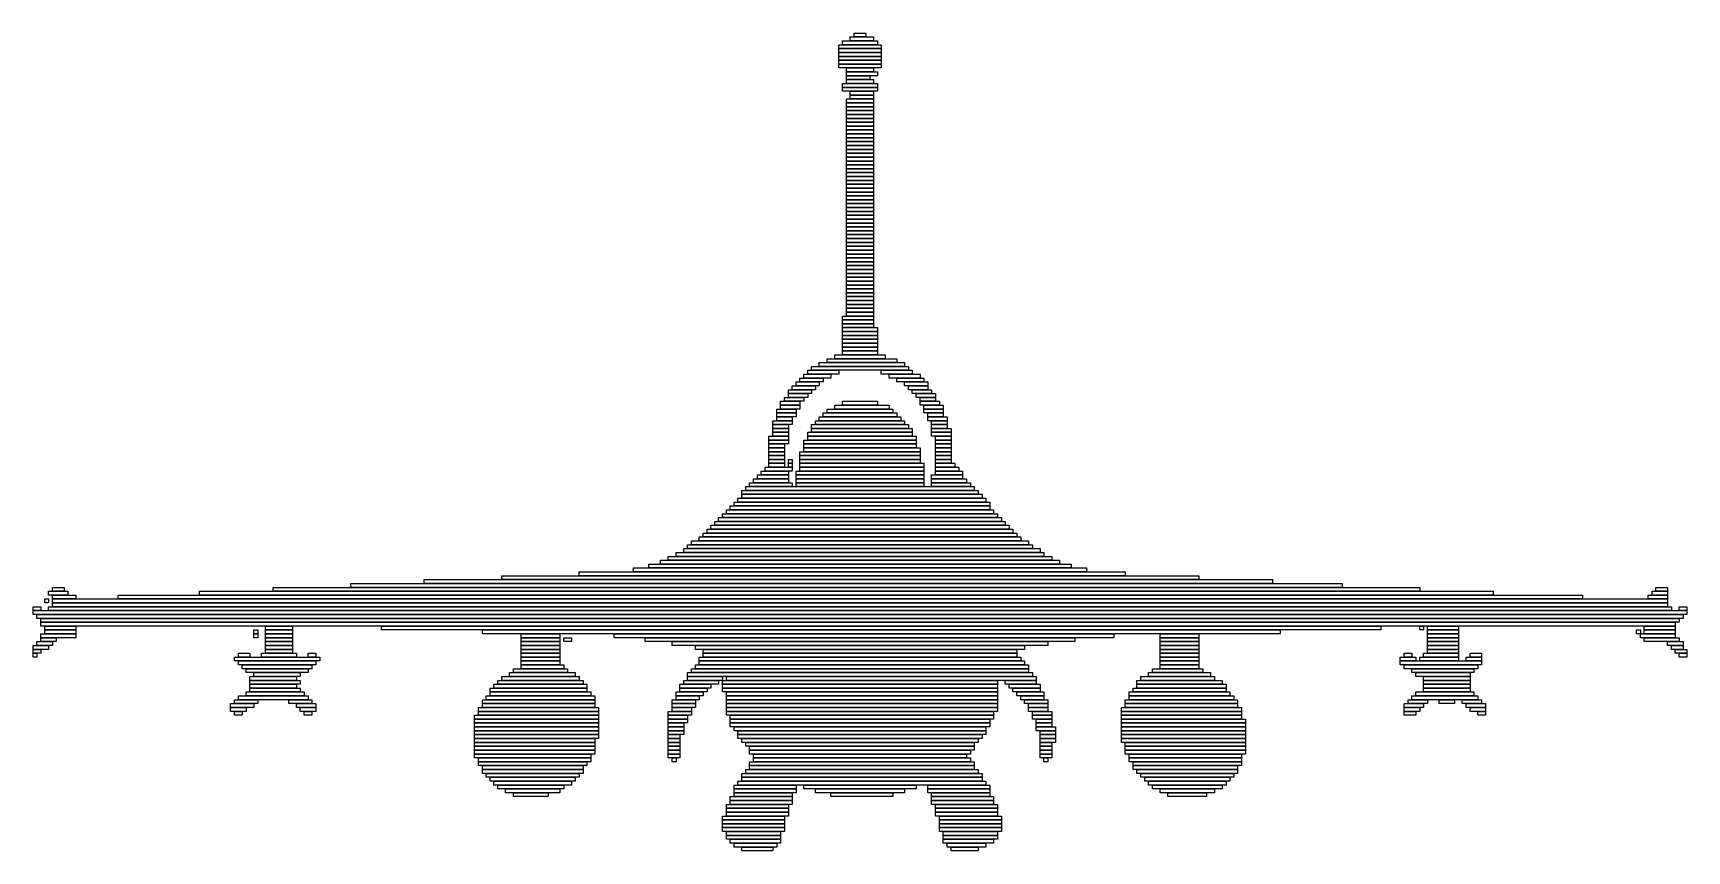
# Model space of a CAD drawing. Extents: x 104 to 982, y 123 to 952.
# Drawn here: x 534 to 961, y 192 to 403 of the extents above; entities that cross this region are included whole.
import ezdxf

# ---------------------------------------------------------------- set-up
doc = ezdxf.new("R2010")
doc.units = 0

msp = doc.modelspace()

# ---------------------------------------------------------------- linework, layer by layer
for p, q in [((745, 402), (751, 402)), ((745, 401), (745, 402)), ((746, 403), (749, 403)), ((746, 402), (746, 403)), ((749, 402), (746, 402)), ((749, 403), (749, 402)), ((751, 402), (751, 401)), ((742, 400), (753, 400)), ((742, 399), (742, 400)), ((753, 399), (742, 399)), ((742, 399), (753, 399)), ((742, 398), (742, 399)), ((753, 398), (742, 398)), ((742, 398), (753, 398)), ((742, 397), (742, 398)), ((743, 401), (752, 401)), ((743, 400), (743, 401)), ((752, 400), (743, 400)), ((751, 401), (745, 401)), ((752, 401), (752, 400)), ((753, 400), (753, 399)), ((753, 399), (753, 398)), ((753, 398), (753, 397)), ((753, 397), (742, 397)), ((742, 397), (753, 397)), ((742, 396), (742, 397)), ((753, 396), (742, 396)), ((742, 396), (753, 396)), ((742, 395), (742, 396)), ((753, 395), (742, 395)), ((742, 395), (753, 395)), ((742, 394), (742, 395)), ((753, 394), (742, 394)), ((744, 394), (751, 394)), ((744, 393), (744, 394)), ((751, 393), (744, 393)), ((744, 393), (752, 393)), ((744, 392), (744, 393)), ((751, 394), (751, 393)), ((752, 393), (752, 392)), ((753, 397), (753, 396)), ((753, 396), (753, 395)), ((753, 395), (753, 394)), ((743, 390), (752, 390)), ((743, 389), (743, 390)), ((752, 389), (743, 389)), ((743, 389), (752, 389)), ((743, 388), (743, 389)), ((752, 392), (744, 392)), ((744, 392), (750, 392)), ((744, 391), (744, 392)), ((750, 391), (744, 391)), ((744, 391), (751, 391)), ((744, 390), (744, 391)), ((751, 390), (744, 390)), ((750, 392), (750, 391)), ((751, 391), (751, 390)), ((752, 390), (752, 389)), ((752, 389), (752, 388)), ((752, 388), (743, 388)), ((744, 386), (751, 386)), ((744, 385), (744, 386)), ((751, 385), (744, 385)), ((744, 385), (751, 385)), ((744, 384), (744, 385)), ((745, 388), (751, 388)), ((745, 387), (745, 388)), ((751, 387), (745, 387)), ((745, 387), (751, 387)), ((745, 386), (745, 387)), ((751, 386), (745, 386)), ((751, 388), (751, 387)), ((751, 387), (751, 386)), ((751, 386), (751, 385)), ((751, 385), (751, 384)), ((751, 384), (744, 384)), ((744, 384), (751, 384)), ((744, 383), (744, 384)), ((751, 383), (744, 383)), ((744, 383), (751, 383)), ((744, 382), (744, 383)), ((751, 382), (744, 382)), ((744, 382), (751, 382)), ((744, 381), (744, 382)), ((751, 381), (744, 381)), ((744, 381), (751, 381)), ((744, 380), (744, 381)), ((751, 384), (751, 383)), ((751, 383), (751, 382)), ((751, 382), (751, 381)), ((751, 381), (751, 380)), ((751, 380), (744, 380)), ((744, 380), (751, 380)), ((744, 379), (744, 380)), ((751, 379), (744, 379)), ((744, 379), (751, 379)), ((744, 378), (744, 379)), ((751, 378), (744, 378)), ((744, 378), (751, 378)), ((744, 377), (744, 378)), ((751, 377), (744, 377)), ((744, 377), (751, 377)), ((744, 376), (744, 377)), ((751, 376), (744, 376)), ((744, 376), (751, 376)), ((744, 375), (744, 376)), ((751, 380), (751, 379)), ((751, 379), (751, 378)), ((751, 378), (751, 377)), ((751, 377), (751, 376)), ((751, 376), (751, 375)), ((751, 375), (744, 375)), ((744, 375), (751, 375)), ((744, 374), (744, 375)), ((751, 374), (744, 374)), ((744, 374), (751, 374)), ((744, 373), (744, 374)), ((751, 373), (744, 373)), ((744, 373), (751, 373)), ((744, 372), (744, 373)), ((751, 372), (744, 372)), ((744, 372), (751, 372)), ((744, 371), (744, 372)), ((751, 375), (751, 374)), ((751, 374), (751, 373)), ((751, 373), (751, 372)), ((751, 372), (751, 371)), ((751, 371), (744, 371)), ((744, 371), (751, 371)), ((744, 370), (744, 371)), ((751, 370), (744, 370)), ((744, 370), (751, 370)), ((744, 369), (744, 370)), ((751, 369), (744, 369)), ((744, 369), (751, 369)), ((744, 368), (744, 369)), ((751, 368), (744, 368)), ((744, 368), (751, 368)), ((744, 367), (744, 368)), ((751, 371), (751, 370)), ((751, 370), (751, 369)), ((751, 369), (751, 368)), ((751, 368), (751, 367)), ((751, 367), (744, 367)), ((744, 367), (751, 367)), ((744, 366), (744, 367)), ((751, 366), (744, 366)), ((744, 366), (751, 366)), ((744, 365), (744, 366)), ((751, 365), (744, 365)), ((744, 365), (751, 365)), ((744, 364), (744, 365)), ((751, 364), (744, 364)), ((744, 364), (751, 364)), ((744, 363), (744, 364)), ((751, 363), (744, 363)), ((744, 363), (751, 363)), ((744, 362), (744, 363)), ((751, 367), (751, 366)), ((751, 366), (751, 365)), ((751, 365), (751, 364)), ((751, 364), (751, 363)), ((751, 363), (751, 362)), ((751, 362), (744, 362)), ((744, 362), (751, 362)), ((744, 361), (744, 362)), ((751, 361), (744, 361)), ((744, 361), (751, 361)), ((744, 360), (744, 361)), ((751, 360), (744, 360)), ((744, 360), (751, 360)), ((744, 359), (744, 360)), ((751, 359), (744, 359)), ((744, 359), (751, 359)), ((744, 358), (744, 359)), ((751, 362), (751, 361)), ((751, 361), (751, 360)), ((751, 360), (751, 359)), ((751, 359), (751, 358)), ((751, 358), (744, 358)), ((744, 358), (751, 358)), ((744, 357), (744, 358)), ((751, 357), (744, 357)), ((744, 357), (751, 357)), ((744, 356), (744, 357)), ((751, 356), (744, 356)), ((744, 356), (751, 356)), ((744, 355), (744, 356)), ((751, 355), (744, 355)), ((744, 355), (751, 355)), ((744, 354), (744, 355)), ((751, 358), (751, 357)), ((751, 357), (751, 356)), ((751, 356), (751, 355)), ((751, 355), (751, 354)), ((751, 354), (744, 354)), ((744, 354), (751, 354)), ((744, 353), (744, 354)), ((751, 353), (744, 353)), ((744, 353), (751, 353)), ((744, 352), (744, 353)), ((751, 352), (744, 352)), ((744, 352), (751, 352)), ((744, 351), (744, 352)), ((751, 351), (744, 351)), ((744, 351), (751, 351)), ((744, 350), (744, 351)), ((751, 354), (751, 353)), ((751, 353), (751, 352)), ((751, 352), (751, 351)), ((751, 351), (751, 350)), ((751, 350), (744, 350)), ((744, 350), (751, 350)), ((744, 349), (744, 350)), ((751, 349), (744, 349)), ((744, 349), (751, 349)), ((744, 348), (744, 349)), ((751, 348), (744, 348)), ((744, 348), (751, 348)), ((744, 347), (744, 348)), ((751, 347), (744, 347)), ((744, 347), (751, 347)), ((744, 346), (744, 347)), ((751, 346), (744, 346)), ((744, 346), (751, 346)), ((744, 345), (744, 346)), ((751, 350), (751, 349)), ((751, 349), (751, 348)), ((751, 348), (751, 347)), ((751, 347), (751, 346)), ((751, 346), (751, 345)), ((751, 345), (744, 345)), ((744, 345), (751, 345)), ((744, 344), (744, 345)), ((751, 344), (744, 344)), ((744, 344), (751, 344)), ((744, 343), (744, 344)), ((751, 343), (744, 343)), ((744, 343), (751, 343)), ((744, 342), (744, 343)), ((751, 342), (744, 342)), ((744, 342), (751, 342)), ((744, 341), (744, 342)), ((751, 345), (751, 344)), ((751, 344), (751, 343)), ((751, 343), (751, 342)), ((751, 342), (751, 341)), ((751, 341), (744, 341)), ((744, 341), (751, 341)), ((744, 340), (744, 341)), ((751, 340), (744, 340)), ((744, 340), (751, 340)), ((744, 339), (744, 340)), ((751, 339), (744, 339)), ((744, 339), (751, 339)), ((744, 338), (744, 339)), ((751, 338), (744, 338)), ((744, 338), (751, 338)), ((744, 337), (744, 338)), ((751, 341), (751, 340)), ((751, 340), (751, 339)), ((751, 339), (751, 338)), ((751, 338), (751, 337)), ((751, 337), (744, 337)), ((744, 337), (751, 337)), ((744, 336), (744, 337)), ((751, 336), (744, 336)), ((744, 336), (751, 336)), ((744, 335), (744, 336)), ((751, 335), (744, 335)), ((744, 335), (751, 335)), ((744, 334), (744, 335)), ((751, 334), (744, 334)), ((744, 334), (751, 334)), ((744, 333), (744, 334)), ((751, 337), (751, 336)), ((751, 336), (751, 335)), ((751, 335), (751, 334)), ((751, 334), (751, 333)), ((743, 330), (751, 330)), ((743, 329), (743, 330)), ((751, 329), (743, 329)), ((743, 329), (751, 329)), ((743, 328), (743, 329)), ((751, 333), (744, 333)), ((744, 333), (751, 333)), ((744, 332), (744, 333)), ((751, 332), (744, 332)), ((744, 332), (751, 332)), ((744, 331), (744, 332)), ((751, 331), (744, 331)), ((744, 331), (751, 331)), ((744, 330), (744, 331)), ((751, 330), (744, 330)), ((751, 333), (751, 332)), ((751, 332), (751, 331)), ((751, 331), (751, 330)), ((751, 330), (751, 329)), ((751, 329), (751, 328)), ((751, 328), (743, 328)), ((743, 328), (751, 328)), ((743, 327), (743, 328)), ((751, 327), (743, 327)), ((743, 327), (752, 327)), ((743, 326), (743, 327)), ((752, 326), (743, 326)), ((743, 326), (752, 326)), ((743, 325), (743, 326)), ((752, 325), (743, 325)), ((743, 325), (752, 325)), ((743, 324), (743, 325)), ((751, 328), (751, 327)), ((752, 327), (752, 326)), ((752, 326), (752, 325)), ((752, 325), (752, 324)), ((752, 324), (743, 324)), ((743, 324), (752, 324)), ((743, 323), (743, 324)), ((752, 323), (743, 323)), ((743, 323), (752, 323)), ((743, 322), (743, 323)), ((752, 322), (743, 322)), ((743, 322), (752, 322)), ((743, 321), (743, 322)), ((752, 321), (743, 321)), ((743, 321), (752, 321)), ((743, 320), (743, 321)), ((752, 324), (752, 323)), ((752, 323), (752, 322)), ((752, 322), (752, 321)), ((752, 321), (752, 320)), ((734, 316), (742, 316)), ((734, 315), (734, 316)), ((735, 317), (760, 317)), ((735, 316), (735, 317)), ((760, 316), (735, 316)), ((737, 318), (759, 318)), ((737, 317), (737, 318)), ((759, 317), (737, 317)), ((739, 319), (757, 319)), ((739, 318), (739, 319)), ((757, 318), (739, 318)), ((741, 320), (754, 320)), ((741, 319), (741, 320)), ((754, 319), (741, 319)), ((742, 316), (742, 315)), ((752, 320), (743, 320)), ((753, 316), (761, 316)), ((753, 315), (753, 316)), ((754, 320), (754, 319)), ((757, 319), (757, 318)), ((759, 318), (759, 317)), ((760, 317), (760, 316)), ((761, 316), (761, 315)), ((730, 312), (736, 312)), ((730, 311), (730, 312)), ((731, 313), (737, 313)), ((731, 312), (731, 313)), ((737, 312), (731, 312)), ((732, 314), (738, 314)), ((732, 313), (732, 314)), ((738, 313), (732, 313)), ((733, 315), (740, 315)), ((733, 314), (733, 315)), ((740, 314), (733, 314)), ((742, 315), (734, 315)), ((736, 312), (736, 311)), ((737, 313), (737, 312)), ((738, 314), (738, 313)), ((740, 315), (740, 314)), ((761, 315), (753, 315)), ((755, 315), (763, 315)), ((755, 314), (755, 315)), ((763, 314), (755, 314)), ((757, 314), (764, 314)), ((757, 313), (757, 314)), ((764, 313), (757, 313)), ((759, 313), (765, 313)), ((759, 312), (759, 313)), ((765, 312), (759, 312)), ((760, 312), (765, 312)), ((760, 311), (760, 312)), ((763, 315), (763, 314)), ((764, 314), (764, 313)), ((765, 313), (765, 312)), ((765, 312), (765, 311)), ((727, 308), (732, 308)), ((727, 307), (727, 308)), ((728, 309), (733, 309)), ((728, 308), (728, 309)), ((733, 308), (728, 308)), ((729, 311), (735, 311)), ((729, 310), (729, 311)), ((735, 310), (729, 310)), ((729, 310), (734, 310)), ((729, 309), (729, 310)), ((734, 309), (729, 309)), ((736, 311), (730, 311)), ((732, 308), (732, 307)), ((733, 309), (733, 308)), ((734, 310), (734, 309)), ((735, 311), (735, 310)), ((743, 308), (752, 308)), ((743, 307), (743, 308)), ((752, 308), (752, 307)), ((765, 311), (760, 311)), ((761, 311), (766, 311)), ((761, 310), (761, 311)), ((766, 310), (761, 310)), ((762, 310), (767, 310)), ((762, 309), (762, 310)), ((767, 309), (762, 309)), ((763, 309), (767, 309)), ((763, 308), (763, 309)), ((767, 308), (763, 308)), ((763, 308), (768, 308)), ((763, 307), (763, 308)), ((766, 311), (766, 310)), ((767, 310), (767, 309)), ((767, 309), (767, 308)), ((768, 308), (768, 307)), ((726, 306), (731, 306)), ((726, 305), (726, 306)), ((731, 305), (726, 305)), ((726, 305), (731, 305)), ((726, 304), (726, 305)), ((731, 304), (726, 304)), ((726, 304), (730, 304)), ((726, 303), (726, 304)), ((732, 307), (727, 307)), ((727, 307), (732, 307)), ((727, 306), (727, 307)), ((732, 306), (727, 306)), ((730, 304), (730, 303)), ((731, 306), (731, 305)), ((731, 305), (731, 304)), ((732, 307), (732, 306)), ((737, 304), (758, 304)), ((737, 303), (737, 304)), ((738, 305), (757, 305)), ((738, 304), (738, 305)), ((757, 304), (738, 304)), ((739, 306), (756, 306)), ((739, 305), (739, 306)), ((756, 305), (739, 305)), ((741, 307), (755, 307)), ((741, 306), (741, 307)), ((755, 306), (741, 306)), ((752, 307), (743, 307)), ((755, 307), (755, 306)), ((756, 306), (756, 305)), ((757, 305), (757, 304)), ((758, 304), (758, 303)), ((768, 307), (763, 307)), ((764, 307), (769, 307)), ((764, 306), (764, 307)), ((769, 306), (764, 306)), ((764, 306), (769, 306)), ((764, 305), (764, 306)), ((769, 305), (764, 305)), ((765, 305), (769, 305)), ((765, 304), (765, 305)), ((769, 304), (765, 304)), ((765, 304), (770, 304)), ((765, 303), (765, 304)), ((769, 307), (769, 306)), ((769, 306), (769, 305)), ((769, 305), (769, 304)), ((770, 304), (770, 303)), ((724, 299), (729, 299)), ((724, 298), (724, 299)), ((725, 303), (730, 303)), ((725, 302), (725, 303)), ((730, 302), (725, 302)), ((725, 302), (729, 302)), ((725, 301), (725, 302)), ((729, 301), (725, 301)), ((725, 301), (729, 301)), ((725, 300), (725, 301)), ((729, 300), (725, 300)), ((725, 300), (729, 300)), ((725, 299), (725, 300)), ((729, 299), (725, 299)), ((730, 303), (726, 303)), ((729, 302), (729, 301)), ((729, 301), (729, 300)), ((729, 300), (729, 299)), ((729, 299), (729, 298)), ((730, 303), (730, 302)), ((734, 300), (761, 300)), ((734, 299), (734, 300)), ((761, 299), (734, 299)), ((734, 299), (762, 299)), ((734, 298), (734, 299)), ((735, 302), (760, 302)), ((735, 301), (735, 302)), ((760, 301), (735, 301)), ((735, 301), (761, 301)), ((735, 300), (735, 301)), ((761, 300), (735, 300)), ((736, 303), (759, 303)), ((736, 302), (736, 303)), ((759, 302), (736, 302)), ((758, 303), (737, 303)), ((759, 303), (759, 302)), ((760, 302), (760, 301)), ((761, 301), (761, 300)), ((761, 300), (761, 299)), ((762, 299), (762, 298)), ((770, 303), (765, 303)), ((766, 303), (770, 303)), ((766, 302), (766, 303)), ((770, 302), (766, 302)), ((766, 302), (770, 302)), ((766, 301), (766, 302)), ((770, 301), (766, 301)), ((766, 301), (771, 301)), ((766, 300), (766, 301)), ((771, 300), (766, 300)), ((766, 300), (771, 300)), ((766, 299), (766, 300)), ((771, 299), (766, 299)), ((767, 299), (771, 299)), ((767, 298), (767, 299)), ((770, 303), (770, 302)), ((770, 302), (770, 301)), ((771, 301), (771, 300)), ((771, 300), (771, 299)), ((771, 299), (771, 298)), ((729, 298), (724, 298)), ((724, 298), (729, 298)), ((724, 297), (724, 298)), ((729, 297), (724, 297)), ((724, 297), (728, 297)), ((724, 296), (724, 297)), ((728, 296), (724, 296)), ((724, 296), (728, 296)), ((724, 295), (724, 296)), ((728, 295), (724, 295)), ((724, 295), (728, 295)), ((724, 294), (724, 295)), ((728, 297), (728, 296)), ((728, 296), (728, 295)), ((728, 295), (728, 294)), ((729, 298), (729, 297)), ((732, 295), (763, 295)), ((732, 294), (732, 295)), ((733, 298), (762, 298)), ((733, 297), (733, 298)), ((762, 297), (733, 297)), ((733, 297), (762, 297)), ((733, 296), (733, 297)), ((762, 296), (733, 296)), ((733, 296), (763, 296)), ((733, 295), (733, 296)), ((763, 295), (733, 295)), ((762, 298), (734, 298)), ((762, 298), (762, 297)), ((762, 297), (762, 296)), ((763, 296), (763, 295)), ((763, 295), (763, 294)), ((771, 298), (767, 298)), ((767, 298), (771, 298)), ((767, 297), (767, 298)), ((771, 297), (767, 297)), ((767, 297), (771, 297)), ((767, 296), (767, 297)), ((771, 296), (767, 296)), ((767, 296), (771, 296)), ((767, 295), (767, 296)), ((771, 295), (767, 295)), ((767, 295), (771, 295)), ((767, 294), (767, 295)), ((771, 298), (771, 297)), ((771, 297), (771, 296)), ((771, 296), (771, 295)), ((771, 295), (771, 294)), ((723, 291), (730, 291)), ((723, 290), (723, 291)), ((728, 294), (724, 294)), ((724, 294), (728, 294)), ((724, 293), (724, 294)), ((728, 293), (724, 293)), ((724, 293), (728, 293)), ((724, 292), (724, 293)), ((728, 292), (724, 292)), ((724, 292), (728, 292)), ((724, 291), (724, 292)), ((728, 291), (724, 291)), ((728, 294), (728, 293)), ((728, 293), (728, 292)), ((728, 292), (728, 291)), ((729, 293), (730, 293)), ((729, 292), (729, 293)), ((730, 292), (729, 292)), ((729, 292), (730, 292)), ((729, 291), (729, 292)), ((730, 291), (729, 291)), ((730, 293), (730, 292)), ((730, 292), (730, 291)), ((730, 291), (730, 290)), ((763, 294), (732, 294)), ((732, 294), (763, 294)), ((732, 293), (732, 294)), ((763, 293), (732, 293)), ((732, 293), (763, 293)), ((732, 292), (732, 293)), ((763, 292), (732, 292)), ((732, 292), (764, 292)), ((732, 291), (732, 292)), ((764, 291), (732, 291)), ((732, 291), (764, 291)), ((732, 290), (732, 291)), ((763, 294), (763, 293)), ((763, 293), (763, 292)), ((764, 292), (764, 291)), ((764, 291), (764, 290)), ((771, 294), (767, 294)), ((767, 294), (771, 294)), ((767, 293), (767, 294)), ((771, 293), (767, 293)), ((767, 293), (771, 293)), ((767, 292), (767, 293)), ((771, 292), (767, 292)), ((767, 292), (772, 292)), ((767, 291), (767, 292)), ((772, 291), (767, 291)), ((767, 291), (773, 291)), ((767, 290), (767, 291)), ((771, 294), (771, 293)), ((771, 293), (771, 292)), ((772, 292), (772, 291)), ((773, 291), (773, 290)), ((719, 287), (730, 287)), ((719, 286), (719, 287)), ((720, 288), (729, 288)), ((720, 287), (720, 288)), ((729, 287), (720, 287)), ((721, 289), (729, 289)), ((721, 288), (721, 289)), ((729, 288), (721, 288)), ((722, 290), (729, 290)), ((722, 289), (722, 290)), ((729, 289), (722, 289)), ((730, 290), (723, 290)), ((729, 290), (729, 289)), ((729, 289), (729, 288)), ((729, 288), (729, 287)), ((730, 287), (730, 286)), ((731, 290), (764, 290)), ((731, 289), (731, 290)), ((764, 289), (731, 289)), ((731, 289), (764, 289)), ((731, 288), (731, 289)), ((764, 288), (731, 288)), ((731, 288), (764, 288)), ((731, 287), (731, 288)), ((764, 287), (731, 287)), ((731, 287), (764, 287)), ((731, 286), (731, 287)), ((764, 290), (732, 290)), ((764, 290), (764, 289)), ((764, 289), (764, 288)), ((764, 288), (764, 287)), ((764, 287), (764, 286)), ((766, 289), (774, 289)), ((766, 288), (766, 289)), ((774, 288), (766, 288)), ((766, 288), (775, 288)), ((766, 287), (766, 288)), ((775, 287), (766, 287)), ((766, 287), (776, 287)), ((766, 286), (766, 287)), ((773, 290), (767, 290)), ((767, 290), (774, 290)), ((767, 289), (767, 290)), ((774, 289), (767, 289)), ((774, 290), (774, 289)), ((774, 289), (774, 288)), ((775, 288), (775, 287)), ((776, 287), (776, 286)), ((715, 282), (781, 282)), ((715, 281), (715, 282)), ((716, 283), (780, 283)), ((716, 282), (716, 283)), ((780, 282), (716, 282)), ((717, 285), (778, 285)), ((717, 284), (717, 285)), ((778, 284), (717, 284)), ((717, 284), (779, 284)), ((717, 283), (717, 284)), ((779, 283), (717, 283)), ((718, 286), (777, 286)), ((718, 285), (718, 286)), ((777, 285), (718, 285)), ((730, 286), (719, 286)), ((764, 286), (731, 286)), ((776, 286), (766, 286)), ((777, 286), (777, 285)), ((778, 285), (778, 284)), ((779, 284), (779, 283)), ((780, 283), (780, 282)), ((781, 282), (781, 281)), ((711, 278), (784, 278)), ((711, 277), (711, 278)), ((712, 279), (783, 279)), ((712, 278), (712, 279)), ((783, 278), (712, 278)), ((713, 280), (782, 280)), ((713, 279), (713, 280)), ((782, 279), (713, 279)), ((714, 281), (781, 281)), ((714, 280), (714, 281)), ((781, 280), (714, 280)), ((781, 281), (715, 281)), ((781, 281), (781, 280)), ((782, 280), (782, 279)), ((783, 279), (783, 278)), ((784, 278), (784, 277)), ((707, 274), (788, 274)), ((707, 273), (707, 274)), ((708, 275), (787, 275)), ((708, 274), (708, 275)), ((787, 274), (708, 274)), ((709, 276), (786, 276)), ((709, 275), (709, 276)), ((786, 275), (709, 275)), ((710, 277), (785, 277)), ((710, 276), (710, 277)), ((785, 276), (710, 276)), ((784, 277), (711, 277)), ((785, 277), (785, 276)), ((786, 276), (786, 275)), ((787, 275), (787, 274)), ((788, 274), (788, 273)), ((702, 270), (794, 270)), ((702, 269), (702, 270)), ((703, 271), (792, 271)), ((703, 270), (703, 271)), ((792, 270), (703, 270)), ((704, 272), (791, 272)), ((704, 271), (704, 272)), ((791, 271), (704, 271)), ((706, 273), (789, 273)), ((706, 272), (706, 273)), ((789, 272), (706, 272)), ((788, 273), (707, 273)), ((789, 273), (789, 272)), ((791, 272), (791, 271)), ((792, 271), (792, 270)), ((794, 270), (794, 269)), ((689, 265), (806, 265)), ((689, 264), (689, 265)), ((693, 266), (802, 266)), ((693, 265), (693, 266)), ((802, 265), (693, 265)), ((696, 267), (799, 267)), ((696, 266), (696, 267)), ((799, 266), (696, 266)), ((698, 268), (797, 268)), ((698, 267), (698, 268)), ((797, 267), (698, 267)), ((700, 269), (795, 269)), ((700, 268), (700, 269)), ((795, 268), (700, 268)), ((794, 269), (702, 269)), ((795, 269), (795, 268)), ((797, 268), (797, 267)), ((799, 267), (799, 266)), ((802, 266), (802, 265)), ((806, 265), (806, 264)), ((616, 261), (872, 261)), ((616, 260), (616, 261)), ((635, 262), (854, 262)), ((635, 261), (635, 262)), ((854, 261), (635, 261)), ((655, 263), (835, 263)), ((655, 262), (655, 263)), ((835, 262), (655, 262)), ((675, 264), (816, 264)), ((675, 263), (675, 264)), ((816, 263), (675, 263)), ((806, 264), (689, 264)), ((816, 264), (816, 263)), ((835, 263), (835, 262)), ((854, 262), (854, 261)), ((872, 261), (872, 260)), ((537, 257), (538, 257)), ((537, 256), (537, 257)), ((538, 259), (543, 259)), ((538, 258), (538, 259)), ((543, 258), (538, 258)), ((538, 257), (538, 256)), ((539, 260), (542, 260)), ((539, 259), (539, 260)), ((542, 259), (539, 259)), ((539, 258), (545, 258)), ((539, 257), (539, 258)), ((545, 257), (539, 257)), ((539, 257), (956, 257)), ((539, 256), (539, 257)), ((542, 260), (542, 259)), ((543, 259), (543, 258)), ((545, 258), (545, 257)), ((556, 258), (934, 258)), ((556, 257), (556, 258)), ((934, 257), (556, 257)), ((577, 259), (911, 259)), ((577, 258), (577, 259)), ((911, 258), (577, 258)), ((596, 260), (892, 260)), ((596, 259), (596, 260)), ((892, 259), (596, 259)), ((872, 260), (616, 260)), ((892, 260), (892, 259)), ((911, 259), (911, 258)), ((934, 258), (934, 257)), ((951, 258), (956, 258)), ((951, 257), (951, 258)), ((956, 257), (951, 257)), ((952, 259), (956, 259)), ((952, 258), (952, 259)), ((956, 258), (952, 258)), ((953, 260), (956, 260)), ((953, 259), (953, 260)), ((956, 259), (953, 259)), ((956, 260), (956, 259)), ((956, 259), (956, 258)), ((956, 258), (956, 257)), ((956, 257), (956, 256)), ((534, 255), (536, 255)), ((534, 254), (534, 255)), ((536, 254), (534, 254)), ((534, 254), (961, 254)), ((534, 253), (534, 254)), ((961, 253), (534, 253)), ((535, 253), (960, 253)), ((535, 252), (535, 253)), ((960, 252), (535, 252)), ((536, 255), (536, 254)), ((536, 252), (959, 252)), ((536, 251), (536, 252)), ((538, 256), (537, 256)), ((538, 255), (957, 255)), ((538, 254), (538, 255)), ((957, 254), (538, 254)), ((956, 256), (539, 256)), ((539, 256), (956, 256)), ((539, 255), (539, 256)), ((956, 255), (539, 255)), ((956, 256), (956, 255)), ((957, 255), (957, 254)), ((959, 255), (961, 255)), ((959, 254), (959, 255)), ((961, 254), (959, 254)), ((959, 252), (959, 251)), ((960, 253), (960, 252)), ((961, 255), (961, 254)), ((961, 254), (961, 253)), ((959, 251), (536, 251)), ((536, 251), (958, 251)), ((536, 250), (536, 251)), ((958, 250), (536, 250)), ((536, 248), (545, 248)), ((536, 247), (536, 248)), ((537, 250), (545, 250)), ((537, 249), (537, 250)), ((545, 249), (537, 249)), ((537, 249), (545, 249)), ((537, 248), (537, 249)), ((545, 248), (537, 248)), ((545, 250), (545, 249)), ((545, 249), (545, 248)), ((545, 248), (545, 247)), ((591, 249), (592, 249)), ((591, 248), (591, 249)), ((592, 248), (591, 248)), ((591, 248), (592, 248)), ((591, 247), (591, 248)), ((592, 249), (592, 248)), ((592, 248), (592, 247)), ((594, 250), (601, 250)), ((594, 249), (594, 250)), ((601, 249), (594, 249)), ((594, 249), (601, 249)), ((594, 248), (594, 249)), ((601, 248), (594, 248)), ((594, 248), (601, 248)), ((594, 247), (594, 248)), ((601, 250), (601, 249)), ((601, 249), (601, 248)), ((601, 248), (601, 247)), ((624, 250), (882, 250)), ((624, 249), (624, 250)), ((882, 249), (624, 249)), ((650, 249), (856, 249)), ((650, 248), (650, 249)), ((856, 248), (650, 248)), ((660, 248), (670, 248)), ((660, 247), (660, 248)), ((670, 248), (670, 247)), ((684, 248), (813, 248)), ((684, 247), (684, 248)), ((813, 248), (813, 247)), ((825, 248), (835, 248)), ((825, 247), (825, 248)), ((835, 248), (835, 247)), ((856, 249), (856, 248)), ((882, 250), (882, 249)), ((892, 250), (893, 250)), ((892, 249), (892, 250)), ((893, 249), (892, 249)), ((893, 250), (893, 249)), ((894, 250), (902, 250)), ((894, 249), (894, 250)), ((902, 249), (894, 249)), ((894, 249), (902, 249)), ((894, 248), (894, 249)), ((902, 248), (894, 248)), ((894, 248), (902, 248)), ((894, 247), (894, 248)), ((902, 250), (902, 249)), ((902, 249), (902, 248)), ((902, 248), (902, 247)), ((948, 249), (949, 249)), ((948, 248), (948, 249)), ((949, 248), (948, 248)), ((949, 249), (949, 248)), ((949, 248), (958, 248)), ((949, 247), (949, 248)), ((950, 250), (958, 250)), ((950, 249), (950, 250)), ((958, 249), (950, 249)), ((950, 249), (958, 249)), ((950, 248), (950, 249)), ((958, 248), (950, 248)), ((958, 251), (958, 250)), ((958, 250), (958, 249)), ((958, 249), (958, 248)), ((958, 248), (958, 247)), ((534, 245), (538, 245)), ((534, 244), (534, 245)), ((538, 244), (534, 244)), ((534, 244), (536, 244)), ((534, 243), (534, 244)), ((535, 246), (539, 246)), ((535, 245), (535, 246)), ((539, 245), (535, 245)), ((545, 247), (536, 247)), ((536, 247), (540, 247)), ((536, 246), (536, 247)), ((540, 246), (536, 246)), ((536, 244), (536, 243)), ((538, 245), (538, 244)), ((539, 246), (539, 245)), ((540, 247), (540, 246)), ((592, 247), (591, 247)), ((601, 247), (594, 247)), ((594, 247), (601, 247)), ((594, 246), (594, 247)), ((601, 246), (594, 246)), ((594, 246), (601, 246)), ((594, 245), (594, 246)), ((601, 245), (594, 245)), ((594, 245), (601, 245)), ((594, 244), (594, 245)), ((601, 244), (594, 244)), ((594, 244), (601, 244)), ((594, 243), (594, 244)), ((601, 247), (601, 246)), ((601, 246), (601, 245)), ((601, 245), (601, 244)), ((601, 244), (601, 243)), ((670, 247), (660, 247)), ((660, 247), (670, 247)), ((660, 246), (660, 247)), ((670, 246), (660, 246)), ((660, 246), (670, 246)), ((660, 245), (660, 246)), ((670, 245), (660, 245)), ((660, 245), (670, 245)), ((660, 244), (660, 245)), ((670, 244), (660, 244)), ((660, 244), (670, 244)), ((660, 243), (660, 244)), ((670, 247), (670, 246)), ((670, 246), (670, 245)), ((670, 245), (670, 244)), ((670, 244), (670, 243)), ((671, 247), (673, 247)), ((671, 246), (671, 247)), ((673, 246), (671, 246)), ((673, 247), (673, 246)), ((813, 247), (684, 247)), ((692, 247), (803, 247)), ((692, 246), (692, 247)), ((803, 246), (692, 246)), ((699, 246), (796, 246)), ((699, 245), (699, 246)), ((796, 245), (699, 245)), ((705, 245), (790, 245)), ((705, 244), (705, 245)), ((790, 244), (705, 244)), ((707, 244), (788, 244)), ((707, 243), (707, 244)), ((788, 244), (788, 243)), ((790, 245), (790, 244)), ((796, 246), (796, 245)), ((803, 247), (803, 246)), ((835, 247), (825, 247)), ((825, 247), (835, 247)), ((825, 246), (825, 247)), ((835, 246), (825, 246)), ((825, 246), (835, 246)), ((825, 245), (825, 246)), ((835, 245), (825, 245)), ((825, 245), (835, 245)), ((825, 244), (825, 245)), ((835, 244), (825, 244)), ((825, 244), (835, 244)), ((825, 243), (825, 244)), ((835, 247), (835, 246)), ((835, 246), (835, 245)), ((835, 245), (835, 244)), ((835, 244), (835, 243)), ((902, 247), (894, 247)), ((894, 247), (902, 247)), ((894, 246), (894, 247)), ((902, 246), (894, 246)), ((894, 246), (902, 246)), ((894, 245), (894, 246)), ((902, 245), (894, 245)), ((894, 245), (902, 245)), ((894, 244), (894, 245)), ((902, 244), (894, 244)), ((894, 244), (902, 244)), ((894, 243), (894, 244)), ((902, 247), (902, 246)), ((902, 246), (902, 245)), ((902, 245), (902, 244)), ((902, 244), (902, 243)), ((958, 247), (949, 247)), ((950, 247), (959, 247)), ((950, 246), (950, 247)), ((959, 246), (950, 246)), ((956, 246), (960, 246)), ((956, 245), (956, 246)), ((960, 245), (956, 245)), ((957, 245), (960, 245)), ((957, 244), (957, 245)), ((960, 244), (957, 244)), ((958, 244), (961, 244)), ((958, 243), (958, 244)), ((959, 247), (959, 246)), ((960, 246), (960, 245)), ((960, 245), (960, 244)), ((961, 244), (961, 243)), ((536, 243), (534, 243)), ((534, 243), (535, 243)), ((534, 242), (534, 243)), ((535, 242), (534, 242)), ((535, 243), (535, 242)), ((586, 242), (608, 242)), ((586, 241), (586, 242)), ((608, 241), (586, 241)), ((587, 243), (590, 243)), ((587, 242), (587, 243)), ((590, 242), (587, 242)), ((587, 241), (607, 241)), ((587, 240), (587, 241)), ((607, 240), (587, 240)), ((588, 240), (606, 240)), ((588, 239), (588, 240)), ((590, 243), (590, 242)), ((593, 243), (602, 243)), ((593, 242), (593, 243)), ((602, 242), (593, 242)), ((601, 243), (594, 243)), ((602, 243), (602, 242)), ((605, 243), (607, 243)), ((605, 242), (605, 243)), ((607, 242), (605, 242)), ((606, 240), (606, 239)), ((607, 243), (607, 242)), ((607, 241), (607, 240)), ((608, 242), (608, 241)), ((670, 243), (660, 243)), ((660, 243), (670, 243)), ((660, 242), (660, 243)), ((670, 242), (660, 242)), ((660, 242), (670, 242)), ((660, 241), (660, 242)), ((670, 241), (660, 241)), ((660, 241), (670, 241)), ((660, 240), (660, 241)), ((670, 240), (660, 240)), ((660, 240), (671, 240)), ((660, 239), (660, 240)), ((670, 243), (670, 242)), ((670, 242), (670, 241)), ((670, 241), (670, 240)), ((671, 240), (671, 239)), ((705, 240), (791, 240)), ((705, 239), (705, 240)), ((706, 242), (789, 242)), ((706, 241), (706, 242)), ((789, 241), (706, 241)), ((706, 241), (790, 241)), ((706, 240), (706, 241)), ((790, 240), (706, 240)), ((788, 243), (707, 243)), ((707, 243), (788, 243)), ((707, 242), (707, 243)), ((788, 242), (707, 242)), ((788, 243), (788, 242)), ((789, 242), (789, 241)), ((790, 241), (790, 240)), ((791, 240), (791, 239)), ((835, 243), (825, 243)), ((825, 243), (835, 243)), ((825, 242), (825, 243)), ((835, 242), (825, 242)), ((825, 242), (835, 242)), ((825, 241), (825, 242)), ((835, 241), (825, 241)), ((825, 241), (835, 241)), ((825, 240), (825, 241)), ((835, 240), (825, 240)), ((825, 240), (835, 240)), ((825, 239), (825, 240)), ((835, 243), (835, 242)), ((835, 242), (835, 241)), ((835, 241), (835, 240)), ((835, 240), (835, 239)), ((887, 242), (891, 242)), ((887, 241), (887, 242)), ((891, 241), (887, 241)), ((887, 241), (908, 241)), ((887, 240), (887, 241)), ((908, 240), (887, 240)), ((888, 243), (890, 243)), ((888, 242), (888, 243)), ((890, 242), (888, 242)), ((888, 240), (907, 240)), ((888, 239), (888, 240)), ((890, 243), (890, 242)), ((891, 242), (891, 241)), ((892, 242), (902, 242)), ((892, 241), (892, 242)), ((902, 241), (892, 241)), ((893, 243), (902, 243)), ((893, 242), (893, 243)), ((902, 242), (893, 242)), ((902, 243), (894, 243)), ((902, 243), (902, 242)), ((902, 242), (902, 241)), ((904, 242), (908, 242)), ((904, 241), (904, 242)), ((908, 241), (904, 241)), ((905, 243), (908, 243)), ((905, 242), (905, 243)), ((908, 242), (905, 242)), ((907, 240), (907, 239)), ((908, 243), (908, 242)), ((908, 242), (908, 241)), ((908, 241), (908, 240)), ((961, 243), (958, 243)), ((959, 243), (961, 243)), ((959, 242), (959, 243)), ((961, 242), (959, 242)), ((961, 243), (961, 242)), ((606, 239), (588, 239)), ((589, 239), (605, 239)), ((589, 238), (589, 239)), ((605, 238), (589, 238)), ((590, 237), (602, 237)), ((590, 236), (590, 237)), ((602, 236), (590, 236)), ((590, 236), (603, 236)), ((590, 235), (590, 236)), ((603, 235), (590, 235)), ((590, 235), (602, 235)), ((590, 234), (590, 235)), ((591, 238), (603, 238)), ((591, 237), (591, 238)), ((603, 237), (591, 237)), ((602, 237), (602, 236)), ((602, 235), (602, 234)), ((603, 238), (603, 237)), ((603, 236), (603, 235)), ((605, 239), (605, 238)), ((653, 235), (677, 235)), ((653, 234), (653, 235)), ((654, 236), (676, 236)), ((654, 235), (654, 236)), ((676, 235), (654, 235)), ((655, 237), (675, 237)), ((655, 236), (655, 237)), ((675, 236), (655, 236)), ((657, 238), (674, 238)), ((657, 237), (657, 238)), ((674, 237), (657, 237)), ((658, 239), (672, 239)), ((658, 238), (658, 239)), ((672, 238), (658, 238)), ((671, 239), (660, 239)), ((672, 239), (672, 238)), ((674, 238), (674, 237)), ((675, 237), (675, 236)), ((676, 236), (676, 235)), ((677, 235), (677, 234)), ((701, 235), (709, 235)), ((701, 234), (701, 235)), ((702, 236), (711, 236)), ((702, 235), (702, 236)), ((711, 235), (702, 235)), ((703, 238), (792, 238)), ((703, 237), (703, 238)), ((792, 237), (703, 237)), ((703, 237), (712, 237)), ((703, 236), (703, 237)), ((712, 236), (703, 236)), ((704, 239), (791, 239)), ((704, 238), (704, 239)), ((791, 238), (704, 238)), ((791, 239), (705, 239)), ((709, 235), (709, 234)), ((711, 236), (711, 235)), ((712, 237), (712, 236)), ((712, 236), (783, 236)), ((712, 235), (712, 236)), ((783, 235), (712, 235)), ((712, 235), (783, 235)), ((712, 234), (712, 235)), ((713, 237), (793, 237)), ((713, 236), (713, 237)), ((793, 236), (713, 236)), ((783, 236), (783, 235)), ((783, 235), (783, 234)), ((785, 236), (793, 236)), ((785, 235), (785, 236)), ((793, 235), (785, 235)), ((786, 235), (794, 235)), ((786, 234), (786, 235)), ((791, 239), (791, 238)), ((792, 238), (792, 237)), ((793, 237), (793, 236)), ((793, 236), (793, 235)), ((794, 235), (794, 234)), ((819, 236), (841, 236)), ((819, 235), (819, 236)), ((841, 235), (819, 235)), ((819, 235), (842, 235)), ((819, 234), (819, 235)), ((820, 237), (839, 237)), ((820, 236), (820, 237)), ((839, 236), (820, 236)), ((822, 238), (838, 238)), ((822, 237), (822, 238)), ((838, 237), (822, 237)), ((823, 239), (836, 239)), ((823, 238), (823, 239)), ((836, 238), (823, 238)), ((835, 239), (825, 239)), ((836, 239), (836, 238)), ((838, 238), (838, 237)), ((839, 237), (839, 236)), ((841, 236), (841, 235)), ((842, 235), (842, 234)), ((907, 239), (888, 239)), ((890, 239), (906, 239)), ((890, 238), (890, 239)), ((906, 238), (890, 238)), ((891, 238), (905, 238)), ((891, 237), (891, 238)), ((905, 237), (891, 237)), ((893, 237), (905, 237)), ((893, 236), (893, 237)), ((905, 236), (893, 236)), ((893, 236), (905, 236)), ((893, 235), (893, 236)), ((905, 235), (893, 235)), ((893, 235), (905, 235)), ((893, 234), (893, 235)), ((905, 238), (905, 237)), ((905, 237), (905, 236)), ((905, 236), (905, 235)), ((905, 235), (905, 234)), ((906, 239), (906, 238)), ((586, 231), (592, 231)), ((586, 230), (586, 231)), ((587, 232), (605, 232)), ((587, 231), (587, 232)), ((605, 231), (587, 231)), ((589, 233), (604, 233)), ((589, 232), (589, 233)), ((604, 232), (589, 232)), ((602, 234), (590, 234)), ((590, 234), (603, 234)), ((590, 233), (590, 234)), ((603, 233), (590, 233)), ((592, 231), (592, 230)), ((600, 231), (606, 231)), ((600, 230), (600, 231)), ((603, 234), (603, 233)), ((604, 233), (604, 232)), ((605, 232), (605, 231)), ((606, 231), (606, 230)), ((650, 231), (679, 231)), ((650, 230), (650, 231)), ((651, 232), (679, 232)), ((651, 231), (651, 232)), ((679, 231), (651, 231)), ((652, 234), (677, 234)), ((652, 233), (652, 234)), ((677, 233), (652, 233)), ((652, 233), (678, 233)), ((652, 232), (652, 233)), ((678, 232), (652, 232)), ((677, 234), (653, 234)), ((677, 234), (677, 233)), ((678, 233), (678, 232)), ((679, 232), (679, 231)), ((679, 231), (679, 230)), ((699, 231), (705, 231)), ((699, 230), (699, 231)), ((700, 233), (707, 233)), ((700, 232), (700, 233)), ((707, 232), (700, 232)), ((700, 232), (706, 232)), ((700, 231), (700, 232)), ((706, 231), (700, 231)), ((709, 234), (701, 234)), ((701, 234), (708, 234)), ((701, 233), (701, 234)), ((708, 233), (701, 233)), ((705, 231), (705, 230)), ((706, 232), (706, 231)), ((707, 233), (707, 232)), ((708, 234), (708, 233)), ((783, 234), (712, 234)), ((712, 234), (783, 234)), ((712, 233), (712, 234)), ((783, 233), (712, 233)), ((713, 233), (783, 233)), ((713, 232), (713, 233)), ((783, 232), (713, 232)), ((713, 232), (783, 232)), ((713, 231), (713, 232)), ((783, 231), (713, 231)), ((713, 231), (783, 231)), ((713, 230), (713, 231)), ((783, 234), (783, 233)), ((783, 233), (783, 232)), ((783, 232), (783, 231)), ((783, 231), (783, 230)), ((794, 234), (786, 234)), ((787, 234), (794, 234)), ((787, 233), (787, 234)), ((794, 233), (787, 233)), ((788, 233), (795, 233)), ((788, 232), (788, 233)), ((795, 232), (788, 232)), ((789, 232), (795, 232)), ((789, 231), (789, 232)), ((795, 231), (789, 231)), ((790, 231), (796, 231)), ((790, 230), (790, 231)), ((794, 234), (794, 233)), ((795, 233), (795, 232)), ((795, 232), (795, 231)), ((796, 231), (796, 230)), ((816, 231), (845, 231)), ((816, 230), (816, 231)), ((817, 233), (843, 233)), ((817, 232), (817, 233)), ((843, 232), (817, 232)), ((817, 232), (844, 232)), ((817, 231), (817, 232)), ((844, 231), (817, 231)), ((818, 234), (842, 234)), ((818, 233), (818, 234)), ((842, 233), (818, 233)), ((842, 234), (819, 234)), ((842, 234), (842, 233)), ((843, 233), (843, 232)), ((844, 232), (844, 231)), ((845, 231), (845, 230)), ((889, 231), (894, 231)), ((889, 230), (889, 231)), ((890, 232), (907, 232)), ((890, 231), (890, 232)), ((907, 231), (890, 231)), ((891, 233), (906, 233)), ((891, 232), (891, 233)), ((906, 232), (891, 232)), ((905, 234), (893, 234)), ((893, 234), (905, 234)), ((893, 233), (893, 234)), ((905, 233), (893, 233)), ((894, 231), (894, 230)), ((897, 231), (901, 231)), ((897, 230), (897, 231)), ((901, 231), (901, 230)), ((903, 231), (908, 231)), ((903, 230), (903, 231)), ((905, 234), (905, 233)), ((906, 233), (906, 232)), ((907, 232), (907, 231)), ((908, 231), (908, 230)), ((585, 230), (591, 230)), ((585, 229), (585, 230)), ((591, 229), (585, 229)), ((585, 229), (589, 229)), ((585, 228), (585, 229)), ((589, 228), (585, 228)), ((592, 230), (586, 230)), ((586, 228), (588, 228)), ((586, 227), (586, 228)), ((588, 227), (586, 227)), ((588, 228), (588, 227)), ((589, 229), (589, 228)), ((591, 230), (591, 229)), ((606, 230), (600, 230)), ((602, 230), (607, 230)), ((602, 229), (602, 230)), ((607, 229), (602, 229)), ((603, 229), (607, 229)), ((603, 228), (603, 229)), ((607, 228), (603, 228)), ((604, 228), (606, 228)), ((604, 227), (604, 228)), ((606, 227), (604, 227)), ((606, 228), (606, 227)), ((607, 230), (607, 229)), ((607, 229), (607, 228)), ((648, 227), (680, 227)), ((648, 226), (648, 227)), ((649, 229), (680, 229)), ((649, 228), (649, 229)), ((680, 228), (649, 228)), ((649, 228), (680, 228)), ((649, 227), (649, 228)), ((680, 227), (649, 227)), ((679, 230), (650, 230)), ((650, 230), (679, 230)), ((650, 229), (650, 230)), ((679, 229), (650, 229)), ((679, 230), (679, 229)), ((680, 229), (680, 228)), ((680, 228), (680, 227)), ((680, 227), (680, 226)), ((698, 228), (704, 228)), ((698, 227), (698, 228)), ((704, 227), (698, 227)), ((698, 227), (703, 227)), ((698, 226), (698, 227)), ((705, 230), (699, 230)), ((699, 230), (705, 230)), ((699, 229), (699, 230)), ((705, 229), (699, 229)), ((699, 229), (704, 229)), ((699, 228), (699, 229)), ((704, 228), (699, 228)), ((703, 227), (703, 226)), ((704, 229), (704, 228)), ((704, 228), (704, 227)), ((705, 230), (705, 229)), ((783, 230), (713, 230)), ((713, 230), (783, 230)), ((713, 229), (713, 230)), ((783, 229), (713, 229)), ((713, 229), (783, 229)), ((713, 228), (713, 229)), ((783, 228), (713, 228)), ((713, 228), (782, 228)), ((713, 227), (713, 228)), ((782, 227), (713, 227)), ((714, 227), (782, 227)), ((714, 226), (714, 227)), ((782, 228), (782, 227)), ((782, 227), (782, 226)), ((783, 230), (783, 229)), ((783, 229), (783, 228)), ((796, 230), (790, 230)), ((791, 230), (796, 230)), ((791, 229), (791, 230)), ((796, 229), (791, 229)), ((791, 229), (796, 229)), ((791, 228), (791, 229)), ((796, 228), (791, 228)), ((792, 228), (797, 228)), ((792, 227), (792, 228)), ((797, 227), (792, 227)), ((792, 227), (797, 227)), ((792, 226), (792, 227)), ((796, 230), (796, 229)), ((796, 229), (796, 228)), ((797, 228), (797, 227)), ((797, 227), (797, 226)), ((815, 229), (846, 229)), ((815, 228), (815, 229)), ((846, 228), (815, 228)), ((815, 228), (846, 228)), ((815, 227), (815, 228)), ((846, 227), (815, 227)), ((815, 227), (846, 227)), ((815, 226), (815, 227)), ((845, 230), (816, 230)), ((816, 230), (845, 230)), ((816, 229), (816, 230)), ((845, 229), (816, 229)), ((845, 230), (845, 229)), ((846, 229), (846, 228)), ((846, 228), (846, 227)), ((846, 227), (846, 226)), ((888, 230), (893, 230)), ((888, 229), (888, 230)), ((893, 229), (888, 229)), ((888, 229), (892, 229)), ((888, 228), (888, 229)), ((892, 228), (888, 228)), ((888, 228), (891, 228)), ((888, 227), (888, 228)), ((891, 227), (888, 227)), ((894, 230), (889, 230)), ((891, 228), (891, 227)), ((892, 229), (892, 228)), ((893, 230), (893, 229)), ((901, 230), (897, 230)), ((908, 230), (903, 230)), ((904, 230), (909, 230)), ((904, 229), (904, 230)), ((909, 229), (904, 229)), ((905, 229), (909, 229)), ((905, 228), (905, 229)), ((909, 228), (905, 228)), ((907, 228), (909, 228)), ((907, 227), (907, 228)), ((909, 227), (907, 227)), ((909, 230), (909, 229)), ((909, 229), (909, 228)), ((909, 228), (909, 227)), ((680, 226), (648, 226)), ((648, 226), (680, 226)), ((648, 225), (648, 226)), ((680, 225), (648, 225)), ((648, 225), (680, 225)), ((648, 224), (648, 225)), ((680, 224), (648, 224)), ((648, 224), (680, 224)), ((648, 223), (648, 224)), ((680, 223), (648, 223)), ((648, 223), (680, 223)), ((648, 222), (648, 223)), ((680, 226), (680, 225)), ((680, 225), (680, 224)), ((680, 224), (680, 223)), ((680, 223), (680, 222)), ((703, 226), (698, 226)), ((698, 226), (703, 226)), ((698, 225), (698, 226)), ((703, 225), (698, 225)), ((698, 225), (702, 225)), ((698, 224), (698, 225)), ((702, 224), (698, 224)), ((698, 224), (702, 224)), ((698, 223), (698, 224)), ((702, 223), (698, 223)), ((698, 223), (702, 223)), ((698, 222), (698, 223)), ((702, 225), (702, 224)), ((702, 224), (702, 223)), ((702, 223), (702, 222)), ((703, 226), (703, 225)), ((782, 226), (714, 226)), ((714, 226), (781, 226)), ((714, 225), (714, 226)), ((781, 225), (714, 225)), ((714, 225), (781, 225)), ((714, 224), (714, 225)), ((781, 224), (714, 224)), ((715, 224), (780, 224)), ((715, 223), (715, 224)), ((780, 223), (715, 223)), ((716, 223), (780, 223)), ((716, 222), (716, 223)), ((780, 224), (780, 223)), ((780, 223), (780, 222)), ((781, 226), (781, 225)), ((781, 225), (781, 224)), ((797, 226), (792, 226)), ((793, 226), (797, 226)), ((793, 225), (793, 226)), ((797, 225), (793, 225)), ((793, 225), (797, 225)), ((793, 224), (793, 225)), ((797, 224), (793, 224)), ((793, 224), (798, 224)), ((793, 223), (793, 224)), ((798, 223), (793, 223)), ((794, 223), (798, 223)), ((794, 222), (794, 223)), ((797, 226), (797, 225)), ((797, 225), (797, 224)), ((798, 224), (798, 223)), ((798, 223), (798, 222)), ((846, 226), (815, 226)), ((815, 226), (847, 226)), ((815, 225), (815, 226)), ((847, 225), (815, 225)), ((815, 225), (847, 225)), ((815, 224), (815, 225)), ((847, 224), (815, 224)), ((815, 224), (847, 224)), ((815, 223), (815, 224)), ((847, 223), (815, 223)), ((815, 223), (847, 223)), ((815, 222), (815, 223)), ((847, 226), (847, 225)), ((847, 225), (847, 224)), ((847, 224), (847, 223)), ((847, 223), (847, 222)), ((680, 222), (648, 222)), ((648, 222), (680, 222)), ((648, 221), (648, 222)), ((680, 221), (648, 221)), ((648, 221), (679, 221)), ((648, 220), (648, 221)), ((679, 220), (648, 220)), ((648, 220), (679, 220)), ((648, 219), (648, 220)), ((679, 219), (648, 219)), ((648, 219), (679, 219)), ((648, 218), (648, 219)), ((679, 218), (648, 218)), ((648, 218), (679, 218)), ((648, 217), (648, 218)), ((679, 221), (679, 220)), ((679, 220), (679, 219)), ((679, 219), (679, 218)), ((679, 218), (679, 217)), ((680, 222), (680, 221)), ((702, 222), (698, 222)), ((698, 222), (701, 222)), ((698, 221), (698, 222)), ((701, 221), (698, 221)), ((698, 221), (701, 221)), ((698, 220), (698, 221)), ((701, 220), (698, 220)), ((698, 220), (701, 220)), ((698, 219), (698, 220)), ((701, 219), (698, 219)), ((698, 219), (701, 219)), ((698, 218), (698, 219)), ((701, 218), (698, 218)), ((698, 218), (701, 218)), ((698, 217), (698, 218)), ((701, 222), (701, 221)), ((701, 221), (701, 220)), ((701, 220), (701, 219)), ((701, 219), (701, 218)), ((701, 218), (701, 217)), ((780, 222), (716, 222)), ((716, 222), (779, 222)), ((716, 221), (716, 222)), ((779, 221), (716, 221)), ((717, 221), (778, 221)), ((717, 220), (717, 221)), ((778, 220), (717, 220)), ((718, 220), (777, 220)), ((718, 219), (718, 220)), ((777, 219), (718, 219)), ((719, 219), (777, 219)), ((719, 218), (719, 219)), ((777, 218), (719, 218)), ((719, 218), (776, 218)), ((719, 217), (719, 218)), ((776, 218), (776, 217)), ((777, 220), (777, 219)), ((777, 219), (777, 218)), ((778, 221), (778, 220)), ((779, 222), (779, 221)), ((798, 222), (794, 222)), ((794, 222), (798, 222)), ((794, 221), (794, 222)), ((798, 221), (794, 221)), ((794, 221), (798, 221)), ((794, 220), (794, 221)), ((798, 220), (794, 220)), ((794, 220), (797, 220)), ((794, 219), (794, 220)), ((797, 219), (794, 219)), ((794, 219), (797, 219)), ((794, 218), (794, 219)), ((797, 218), (794, 218)), ((794, 218), (797, 218)), ((794, 217), (794, 218)), ((797, 220), (797, 219)), ((797, 219), (797, 218)), ((797, 218), (797, 217)), ((798, 222), (798, 221)), ((798, 221), (798, 220)), ((847, 222), (815, 222)), ((815, 222), (847, 222)), ((815, 221), (815, 222)), ((847, 221), (815, 221)), ((815, 221), (847, 221)), ((815, 220), (815, 221)), ((847, 220), (815, 220)), ((816, 220), (847, 220)), ((816, 219), (816, 220)), ((847, 219), (816, 219)), ((816, 219), (847, 219)), ((816, 218), (816, 219)), ((847, 218), (816, 218)), ((816, 218), (847, 218)), ((816, 217), (816, 218)), ((847, 222), (847, 221)), ((847, 221), (847, 220)), ((847, 220), (847, 219)), ((847, 219), (847, 218)), ((847, 218), (847, 217)), ((679, 217), (648, 217)), ((648, 217), (678, 217)), ((648, 216), (648, 217)), ((678, 216), (648, 216)), ((649, 216), (678, 216)), ((649, 215), (649, 216)), ((678, 215), (649, 215)), ((649, 215), (677, 215)), ((649, 214), (649, 215)), ((677, 214), (649, 214)), ((650, 214), (676, 214)), ((650, 213), (650, 214)), ((676, 214), (676, 213)), ((677, 215), (677, 214)), ((678, 217), (678, 216)), ((678, 216), (678, 215)), ((701, 217), (698, 217)), ((698, 217), (701, 217)), ((698, 216), (698, 217)), ((701, 216), (698, 216)), ((699, 216), (700, 216)), ((699, 215), (699, 216)), ((700, 215), (699, 215)), ((700, 216), (700, 215)), ((701, 217), (701, 216)), ((776, 217), (719, 217)), ((719, 215), (777, 215)), ((719, 214), (719, 215)), ((777, 214), (719, 214)), ((719, 214), (777, 214)), ((719, 213), (719, 214)), ((720, 217), (775, 217)), ((720, 216), (720, 217)), ((775, 216), (720, 216)), ((720, 216), (776, 216)), ((720, 215), (720, 216)), ((776, 215), (720, 215)), ((775, 217), (775, 216)), ((776, 216), (776, 215)), ((777, 215), (777, 214)), ((777, 214), (777, 213)), ((797, 217), (794, 217)), ((794, 217), (797, 217)), ((794, 216), (794, 217)), ((797, 216), (794, 216)), ((795, 216), (796, 216)), ((795, 215), (795, 216)), ((796, 215), (795, 215)), ((796, 216), (796, 215)), ((797, 217), (797, 216)), ((847, 217), (816, 217)), ((817, 217), (846, 217)), ((817, 216), (817, 217)), ((846, 216), (817, 216)), ((817, 216), (846, 216)), ((817, 215), (817, 216)), ((846, 215), (817, 215)), ((818, 215), (846, 215)), ((818, 214), (818, 215)), ((846, 214), (818, 214)), ((818, 214), (845, 214)), ((818, 213), (818, 214)), ((845, 214), (845, 213)), ((846, 217), (846, 216)), ((846, 216), (846, 215)), ((846, 215), (846, 214)), ((676, 213), (650, 213)), ((650, 213), (676, 213)), ((650, 212), (650, 213)), ((676, 212), (650, 212)), ((651, 212), (675, 212)), ((651, 211), (651, 212)), ((675, 211), (651, 211)), ((652, 211), (674, 211)), ((652, 210), (652, 211)), ((674, 210), (652, 210)), ((653, 210), (673, 210)), ((653, 209), (653, 210)), ((673, 210), (673, 209)), ((674, 211), (674, 210)), ((675, 212), (675, 211)), ((676, 213), (676, 212)), ((716, 210), (780, 210)), ((716, 209), (716, 210)), ((717, 212), (779, 212)), ((717, 211), (717, 212)), ((779, 211), (717, 211)), ((717, 211), (779, 211)), ((717, 210), (717, 211)), ((779, 210), (717, 210)), ((718, 213), (778, 213)), ((718, 212), (718, 213)), ((778, 212), (718, 212)), ((777, 213), (719, 213)), ((778, 213), (778, 212)), ((779, 212), (779, 211)), ((779, 211), (779, 210)), ((780, 210), (780, 209)), ((845, 213), (818, 213)), ((819, 213), (845, 213)), ((819, 212), (819, 213)), ((845, 212), (819, 212)), ((820, 212), (844, 212)), ((820, 211), (820, 212)), ((844, 211), (820, 211)), ((821, 211), (843, 211)), ((821, 210), (821, 211)), ((843, 210), (821, 210)), ((822, 210), (842, 210)), ((822, 209), (822, 210)), ((842, 210), (842, 209)), ((843, 211), (843, 210)), ((844, 212), (844, 211)), ((845, 213), (845, 212)), ((673, 209), (653, 209)), ((654, 209), (671, 209)), ((654, 208), (654, 209)), ((671, 208), (654, 208)), ((656, 208), (670, 208)), ((656, 207), (656, 208)), ((670, 207), (656, 207)), ((658, 207), (667, 207)), ((658, 206), (658, 207)), ((667, 206), (658, 206)), ((667, 207), (667, 206)), ((670, 208), (670, 207)), ((671, 209), (671, 208)), ((714, 206), (730, 206)), ((714, 205), (714, 206)), ((730, 205), (714, 205)), ((714, 205), (730, 205)), ((714, 204), (714, 205)), ((715, 209), (731, 209)), ((715, 208), (715, 209)), ((731, 208), (715, 208)), ((715, 208), (731, 208)), ((715, 207), (715, 208)), ((731, 207), (715, 207)), ((715, 207), (730, 207)), ((715, 206), (715, 207)), ((730, 206), (715, 206)), ((780, 209), (716, 209)), ((730, 207), (730, 206)), ((730, 206), (730, 205)), ((730, 205), (730, 204)), ((731, 209), (731, 208)), ((731, 208), (731, 207)), ((733, 209), (762, 209)), ((733, 208), (733, 209)), ((762, 208), (733, 208)), ((736, 208), (759, 208)), ((736, 207), (736, 208)), ((759, 207), (736, 207)), ((740, 207), (756, 207)), ((740, 206), (740, 207)), ((756, 206), (740, 206)), ((756, 207), (756, 206)), ((759, 208), (759, 207)), ((762, 209), (762, 208)), ((765, 209), (781, 209)), ((765, 208), (765, 209)), ((781, 208), (765, 208)), ((765, 208), (781, 208)), ((765, 207), (765, 208)), ((781, 207), (765, 207)), ((766, 207), (781, 207)), ((766, 206), (766, 207)), ((781, 206), (766, 206)), ((766, 206), (782, 206)), ((766, 205), (766, 206)), ((782, 205), (766, 205)), ((766, 205), (782, 205)), ((766, 204), (766, 205)), ((781, 209), (781, 208)), ((781, 208), (781, 207)), ((781, 207), (781, 206)), ((782, 206), (782, 205)), ((782, 205), (782, 204)), ((842, 209), (822, 209)), ((823, 209), (841, 209)), ((823, 208), (823, 209)), ((841, 208), (823, 208)), ((825, 208), (839, 208)), ((825, 207), (825, 208)), ((839, 207), (825, 207)), ((827, 207), (837, 207)), ((827, 206), (827, 207)), ((837, 206), (827, 206)), ((837, 207), (837, 206)), ((839, 208), (839, 207)), ((841, 209), (841, 208)), ((712, 201), (728, 201)), ((712, 200), (712, 201)), ((713, 204), (729, 204)), ((713, 203), (713, 204)), ((729, 203), (713, 203)), ((713, 203), (729, 203)), ((713, 202), (713, 203)), ((729, 202), (713, 202)), ((713, 202), (729, 202)), ((713, 201), (713, 202)), ((729, 201), (713, 201)), ((730, 204), (714, 204)), ((728, 201), (728, 200)), ((729, 204), (729, 203)), ((729, 203), (729, 202)), ((729, 202), (729, 201)), ((782, 204), (766, 204)), ((767, 204), (783, 204)), ((767, 203), (767, 204)), ((783, 203), (767, 203)), ((767, 203), (783, 203)), ((767, 202), (767, 203)), ((783, 202), (767, 202)), ((767, 202), (783, 202)), ((767, 201), (767, 202)), ((783, 201), (767, 201)), ((768, 201), (784, 201)), ((768, 200), (768, 201)), ((783, 204), (783, 203)), ((783, 203), (783, 202)), ((783, 202), (783, 201)), ((784, 201), (784, 200)), ((728, 200), (712, 200)), ((712, 200), (728, 200)), ((712, 199), (712, 200)), ((728, 199), (712, 199)), ((712, 199), (728, 199)), ((712, 198), (712, 199)), ((728, 198), (712, 198)), ((712, 198), (728, 198)), ((712, 197), (712, 198)), ((728, 197), (712, 197)), ((713, 197), (727, 197)), ((713, 196), (713, 197)), ((727, 197), (727, 196)), ((728, 200), (728, 199)), ((728, 199), (728, 198)), ((728, 198), (728, 197)), ((784, 200), (768, 200)), ((768, 200), (784, 200)), ((768, 199), (768, 200)), ((784, 199), (768, 199)), ((768, 199), (784, 199)), ((768, 198), (768, 199)), ((784, 198), (768, 198)), ((768, 198), (784, 198)), ((768, 197), (768, 198)), ((784, 197), (768, 197)), ((769, 197), (783, 197)), ((769, 196), (769, 197)), ((783, 197), (783, 196)), ((784, 200), (784, 199)), ((784, 199), (784, 198)), ((784, 198), (784, 197)), ((727, 196), (713, 196)), ((713, 196), (727, 196)), ((713, 195), (713, 196)), ((727, 195), (713, 195)), ((714, 195), (727, 195)), ((714, 194), (714, 195)), ((727, 194), (714, 194)), ((715, 194), (726, 194)), ((715, 193), (715, 194)), ((726, 193), (715, 193)), ((717, 193), (725, 193)), ((717, 192), (717, 193)), ((725, 193), (725, 192)), ((726, 194), (726, 193)), ((727, 196), (727, 195)), ((727, 195), (727, 194)), ((783, 196), (769, 196)), ((769, 196), (783, 196)), ((769, 195), (769, 196)), ((783, 195), (769, 195)), ((769, 195), (782, 195)), ((769, 194), (769, 195)), ((782, 194), (769, 194)), ((770, 194), (780, 194)), ((770, 193), (770, 194)), ((780, 193), (770, 193)), ((771, 193), (778, 193)), ((771, 192), (771, 193)), ((778, 193), (778, 192)), ((780, 194), (780, 193)), ((782, 195), (782, 194)), ((783, 196), (783, 195)), ((725, 192), (717, 192)), ((778, 192), (771, 192))]:
    msp.add_line(p, q)

doc.saveas('drawing.dxf')
